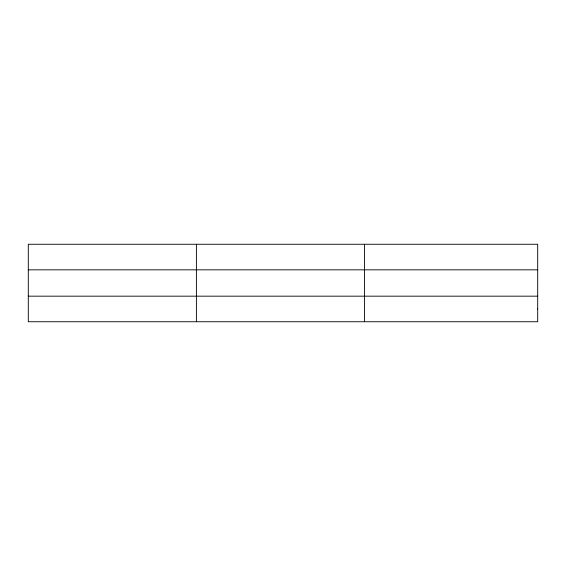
<?xml version="1.0" encoding="UTF-8"?>
<svg xmlns="http://www.w3.org/2000/svg" width="566" height="566" viewBox="0 0 566 566"><rect width="100%" height="100%" fill="white"/><g stroke="black" fill="none" stroke-linecap="round" stroke-linejoin="round"><path stroke-width="0.85" d="M196.402 321.736L196.402 244.264M364.504 321.736L364.504 244.264M28.3 269.833L537.7 269.833M28.3 296.167L537.7 296.167M537.7 308.951L537.7 321.736L28.3 321.736L28.3 244.264L537.7 244.264L537.7 308.951"/></g></svg>
